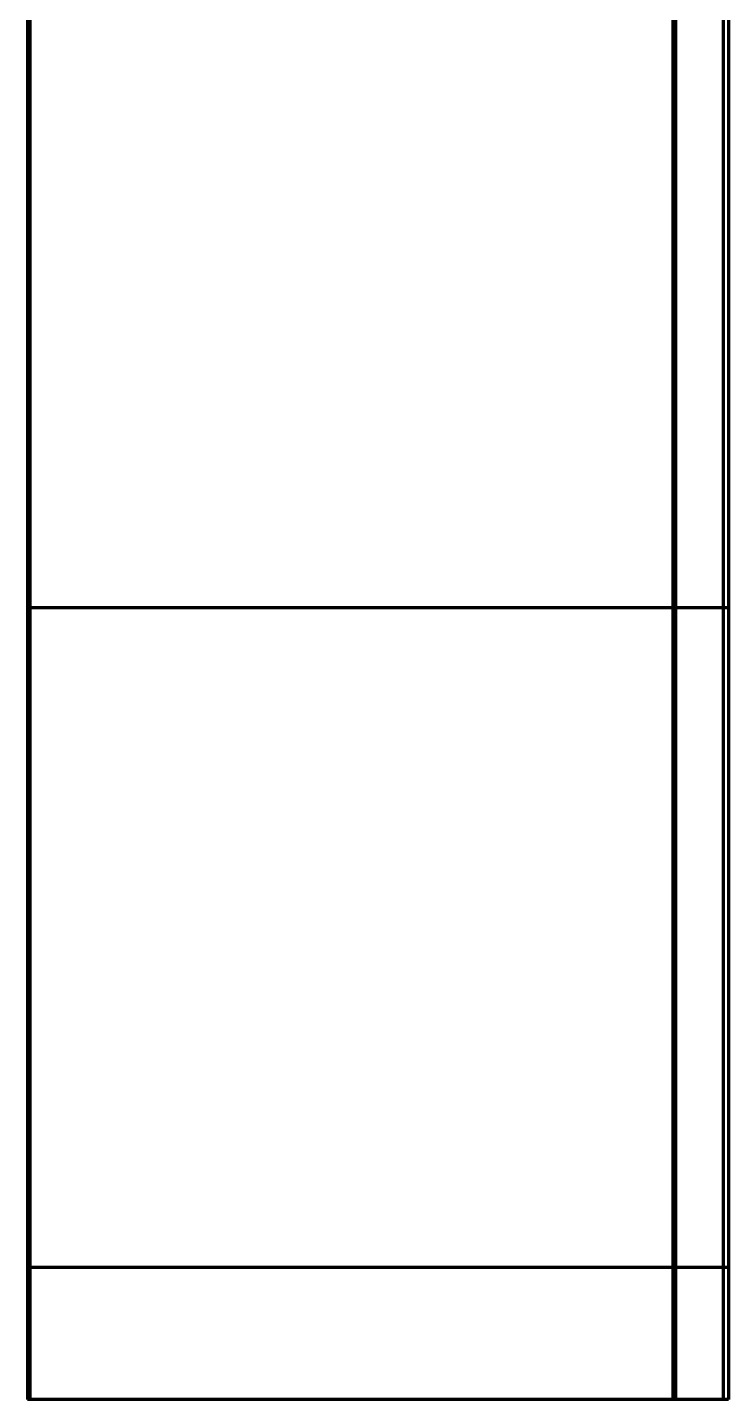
# Model space of a CAD drawing. Header units: millimetres. Extents: x 0 to 599, y 0 to 420.
# Drawn here: x 89.3 to 155.8, y 205 to 335 of the extents above; entities that cross this region are included whole.
import ezdxf

# ---------------------------------------------------------------- set-up
doc = ezdxf.new("R2010")
doc.units = ezdxf.units.MM

msp = doc.modelspace()

# ---------------------------------------------------------------- linework, layer by layer
at = {"color": 1, "lineweight": 70}
for p, q in [((89.32, 342.5), (89.32, 280)), ((89.56, 342.5), (89.56, 280)), ((150.5, 342.5), (150.5, 280)), ((150.76, 342.5), (150.76, 280)), ((155.29, 342.5), (155.29, 280)), ((155.79, 342.5), (155.79, 280)), ((89.33, 280), (89.32, 280)), ((89.32, 280), (89.32, 280)), ((89.32, 280), (89.32, 217.5)), ((89.33, 280), (89.32, 280)), ((89.32, 280), (89.32, 280)), ((89.34, 280), (89.33, 280)), ((89.33, 280), (89.33, 280)), ((89.34, 280), (89.33, 280)), ((89.33, 280), (89.33, 280)), ((89.36, 280), (89.34, 280)), ((89.36, 280), (89.34, 280)), ((89.37, 280), (89.36, 280)), ((89.37, 280), (89.36, 280)), ((89.39, 280), (89.37, 280)), ((89.39, 280), (89.37, 280)), ((89.41, 280), (89.39, 280)), ((89.41, 280), (89.39, 280)), ((89.43, 280), (89.41, 280)), ((89.43, 280), (89.41, 280)), ((89.45, 280), (89.43, 280)), ((89.45, 280), (89.43, 280)), ((89.48, 280), (89.45, 280)), ((89.48, 280), (89.45, 280)), ((89.5, 280), (89.48, 280)), ((89.5, 280), (89.48, 280)), ((89.53, 280), (89.5, 280)), ((89.53, 280), (89.5, 280)), ((89.56, 280), (89.53, 280)), ((89.56, 280), (89.53, 280)), ((150.5, 280), (89.56, 280)), ((150.5, 280), (89.56, 280)), ((89.56, 280), (89.56, 217.5)), ((150.52, 280), (150.5, 280)), ((150.52, 280), (150.5, 280)), ((150.5, 280), (150.5, 217.5)), ((150.53, 280), (150.52, 280)), ((150.53, 280), (150.52, 280)), ((150.55, 280), (150.53, 280)), ((150.55, 280), (150.53, 280)), ((150.57, 280), (150.55, 280)), ((150.57, 280), (150.55, 280)), ((150.59, 280), (150.57, 280)), ((150.59, 280), (150.57, 280)), ((150.61, 280), (150.59, 280)), ((150.61, 280), (150.59, 280)), ((150.62, 280), (150.61, 280)), ((150.62, 280), (150.61, 280)), ((150.64, 280), (150.62, 280)), ((150.64, 280), (150.62, 280)), ((150.66, 280), (150.64, 280)), ((150.66, 280), (150.64, 280)), ((150.68, 280), (150.66, 280)), ((150.68, 280), (150.66, 280)), ((150.7, 280), (150.68, 280)), ((150.7, 280), (150.68, 280)), ((150.72, 280), (150.7, 280)), ((150.72, 280), (150.7, 280)), ((150.74, 280), (150.72, 280)), ((150.74, 280), (150.72, 280)), ((150.76, 280), (150.74, 280)), ((150.76, 280), (150.74, 280)), ((155.29, 280), (150.76, 280)), ((155.29, 280), (150.76, 280)), ((150.76, 280), (150.76, 217.5)), ((155.34, 280), (155.29, 280)), ((155.34, 280), (155.29, 280)), ((155.29, 280), (155.29, 217.5)), ((155.4, 280), (155.34, 280)), ((155.4, 280), (155.34, 280)), ((155.45, 280), (155.4, 280)), ((155.45, 280), (155.4, 280)), ((155.51, 280), (155.45, 280)), ((155.51, 280), (155.45, 280)), ((155.55, 280), (155.51, 280)), ((155.55, 280), (155.51, 280)), ((155.6, 280), (155.55, 280)), ((155.6, 280), (155.55, 280)), ((155.64, 280), (155.6, 280)), ((155.64, 280), (155.6, 280)), ((155.68, 280), (155.64, 280)), ((155.68, 280), (155.64, 280)), ((155.71, 280), (155.68, 280)), ((155.71, 280), (155.68, 280)), ((155.74, 280), (155.71, 280)), ((155.74, 280), (155.71, 280)), ((155.76, 280), (155.74, 280)), ((155.76, 280), (155.74, 280)), ((155.78, 280), (155.76, 280)), ((155.78, 280), (155.76, 280)), ((155.79, 280), (155.78, 280)), ((155.79, 280), (155.78, 280)), ((155.79, 280), (155.79, 280)), ((155.79, 280), (155.79, 280)), ((155.79, 280), (155.79, 217.5)), ((89.33, 217.5), (89.32, 217.5)), ((89.32, 217.5), (89.32, 217.5)), ((89.32, 217.5), (89.32, 205)), ((89.33, 217.5), (89.32, 217.5)), ((89.32, 217.5), (89.32, 217.5)), ((89.34, 217.5), (89.33, 217.5)), ((89.33, 217.5), (89.33, 217.5)), ((89.34, 217.5), (89.33, 217.5)), ((89.33, 217.5), (89.33, 217.5)), ((89.36, 217.5), (89.34, 217.5)), ((89.36, 217.5), (89.34, 217.5)), ((89.37, 217.5), (89.36, 217.5)), ((89.37, 217.5), (89.36, 217.5)), ((89.39, 217.5), (89.37, 217.5)), ((89.39, 217.5), (89.37, 217.5)), ((89.41, 217.5), (89.39, 217.5)), ((89.41, 217.5), (89.39, 217.5)), ((89.43, 217.5), (89.41, 217.5)), ((89.43, 217.5), (89.41, 217.5)), ((89.45, 217.5), (89.43, 217.5)), ((89.45, 217.5), (89.43, 217.5)), ((89.48, 217.5), (89.45, 217.5)), ((89.48, 217.5), (89.45, 217.5)), ((89.5, 217.5), (89.48, 217.5)), ((89.5, 217.5), (89.48, 217.5)), ((89.53, 217.5), (89.5, 217.5)), ((89.53, 217.5), (89.5, 217.5)), ((89.56, 217.5), (89.53, 217.5)), ((89.56, 217.5), (89.53, 217.5)), ((150.5, 217.5), (89.56, 217.5)), ((150.5, 217.5), (89.56, 217.5)), ((89.56, 217.5), (89.56, 205)), ((150.52, 217.5), (150.5, 217.5)), ((150.52, 217.5), (150.5, 217.5)), ((150.5, 217.5), (150.5, 205)), ((150.53, 217.5), (150.52, 217.5)), ((150.53, 217.5), (150.52, 217.5)), ((150.55, 217.5), (150.53, 217.5)), ((150.55, 217.5), (150.53, 217.5)), ((150.57, 217.5), (150.55, 217.5)), ((150.57, 217.5), (150.55, 217.5)), ((150.59, 217.5), (150.57, 217.5)), ((150.59, 217.5), (150.57, 217.5)), ((150.61, 217.5), (150.59, 217.5)), ((150.61, 217.5), (150.59, 217.5)), ((150.62, 217.5), (150.61, 217.5)), ((150.62, 217.5), (150.61, 217.5)), ((150.64, 217.5), (150.62, 217.5)), ((150.64, 217.5), (150.62, 217.5)), ((150.66, 217.5), (150.64, 217.5)), ((150.66, 217.5), (150.64, 217.5)), ((150.68, 217.5), (150.66, 217.5)), ((150.68, 217.5), (150.66, 217.5)), ((150.7, 217.5), (150.68, 217.5)), ((150.7, 217.5), (150.68, 217.5)), ((150.72, 217.5), (150.7, 217.5)), ((150.72, 217.5), (150.7, 217.5)), ((150.74, 217.5), (150.72, 217.5)), ((150.74, 217.5), (150.72, 217.5)), ((150.76, 217.5), (150.74, 217.5)), ((150.76, 217.5), (150.74, 217.5)), ((155.29, 217.5), (150.76, 217.5)), ((155.29, 217.5), (150.76, 217.5)), ((150.76, 217.5), (150.76, 205)), ((155.34, 217.5), (155.29, 217.5)), ((155.34, 217.5), (155.29, 217.5)), ((155.29, 217.5), (155.29, 205)), ((155.4, 217.5), (155.34, 217.5)), ((155.4, 217.5), (155.34, 217.5)), ((155.45, 217.5), (155.4, 217.5)), ((155.45, 217.5), (155.4, 217.5)), ((155.51, 217.5), (155.45, 217.5)), ((155.51, 217.5), (155.45, 217.5)), ((155.55, 217.5), (155.51, 217.5)), ((155.55, 217.5), (155.51, 217.5)), ((155.6, 217.5), (155.55, 217.5)), ((155.6, 217.5), (155.55, 217.5)), ((155.64, 217.5), (155.6, 217.5)), ((155.64, 217.5), (155.6, 217.5)), ((155.68, 217.5), (155.64, 217.5)), ((155.68, 217.5), (155.64, 217.5)), ((155.71, 217.5), (155.68, 217.5)), ((155.71, 217.5), (155.68, 217.5)), ((155.74, 217.5), (155.71, 217.5)), ((155.74, 217.5), (155.71, 217.5)), ((155.76, 217.5), (155.74, 217.5)), ((155.76, 217.5), (155.74, 217.5)), ((155.78, 217.5), (155.76, 217.5)), ((155.78, 217.5), (155.76, 217.5)), ((155.79, 217.5), (155.78, 217.5)), ((155.79, 217.5), (155.78, 217.5)), ((155.79, 217.5), (155.79, 217.5)), ((155.79, 217.5), (155.79, 217.5)), ((155.79, 217.5), (155.79, 205)), ((89.33, 205), (89.32, 205)), ((89.32, 205), (89.32, 205)), ((89.34, 205), (89.33, 205)), ((89.33, 205), (89.33, 205)), ((89.36, 205), (89.34, 205)), ((89.37, 205), (89.36, 205)), ((89.39, 205), (89.37, 205)), ((89.41, 205), (89.39, 205)), ((89.43, 205), (89.41, 205)), ((89.45, 205), (89.43, 205)), ((89.48, 205), (89.45, 205)), ((89.5, 205), (89.48, 205)), ((89.53, 205), (89.5, 205)), ((89.56, 205), (89.53, 205)), ((150.5, 205), (89.56, 205)), ((150.52, 205), (150.5, 205)), ((150.53, 205), (150.52, 205)), ((150.55, 205), (150.53, 205)), ((150.57, 205), (150.55, 205)), ((150.59, 205), (150.57, 205)), ((150.61, 205), (150.59, 205)), ((150.62, 205), (150.61, 205)), ((150.64, 205), (150.62, 205)), ((150.66, 205), (150.64, 205)), ((150.68, 205), (150.66, 205)), ((150.7, 205), (150.68, 205)), ((150.72, 205), (150.7, 205)), ((150.74, 205), (150.72, 205)), ((150.76, 205), (150.74, 205)), ((155.29, 205), (150.76, 205)), ((155.34, 205), (155.29, 205)), ((155.4, 205), (155.34, 205)), ((155.45, 205), (155.4, 205)), ((155.51, 205), (155.45, 205)), ((155.55, 205), (155.51, 205)), ((155.6, 205), (155.55, 205)), ((155.64, 205), (155.6, 205)), ((155.68, 205), (155.64, 205)), ((155.71, 205), (155.68, 205)), ((155.74, 205), (155.71, 205)), ((155.76, 205), (155.74, 205)), ((155.78, 205), (155.76, 205)), ((155.79, 205), (155.78, 205)), ((155.79, 205), (155.79, 205))]:
    msp.add_line(p, q, dxfattribs=at)

doc.saveas('drawing.dxf')
